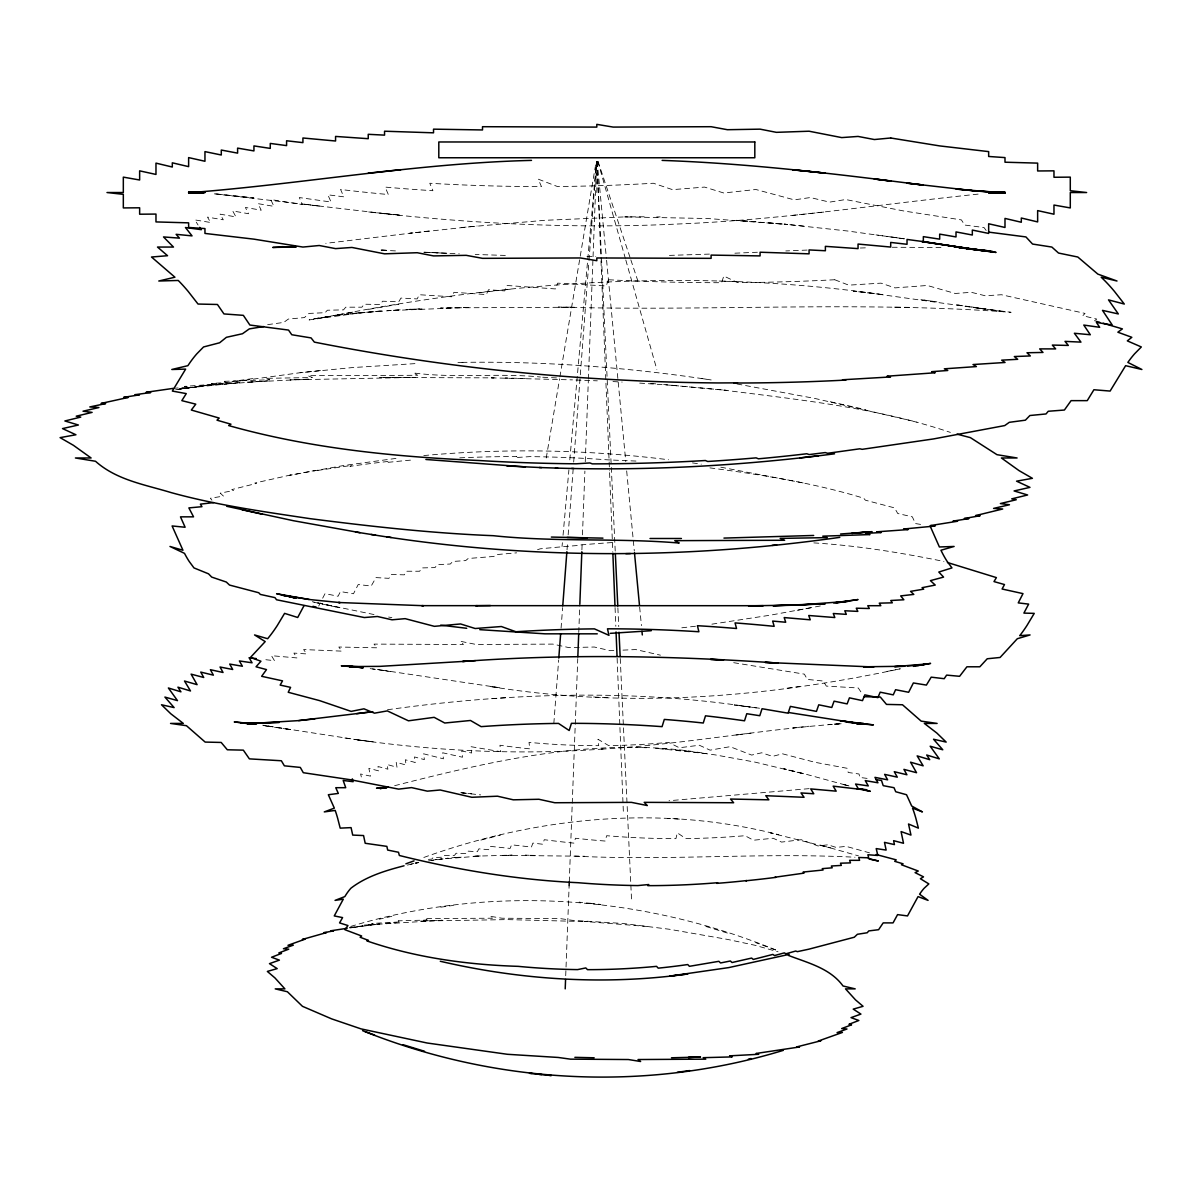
<?xml version="1.0" encoding="UTF-8"?>
<svg xmlns="http://www.w3.org/2000/svg" width="1202" height="1202" viewBox="0 0 1202 1202"><rect width="100%" height="100%" fill="white"/><g stroke="black" fill="none" stroke-linecap="round" stroke-linejoin="round"><path stroke-width="0.75" stroke-dasharray="5 3.75" d="M565.706 975.739L569.132 885.694M569.267 881.937L575.187 726.218M575.262 724.34L577.756 658.681M578.763 632.417L579.755 606.154M581.903 549.87L582.189 542.357M582.474 534.86L584.893 471.079M585.254 461.688L588.319 381.019M588.394 379.141L596.673 161.519M553.837 723.424L558.66 659.958M561.064 628.21L562.626 607.671M567.028 549.81L567.584 542.342M568.155 534.875L573.129 469.531M573.685 462.064L588.86 262.306M589.01 260.443L596.523 161.504L569.733 460.501M562.04 546.459L562.386 542.718M563.047 535.251L568.907 469.847M546.249 457.977L559.591 378.78M559.892 376.932L596.192 161.444M608.377 279.75L606.229 285.986L557.653 283.146L555.489 288.931L506.883 285.475L504.72 290.914L488.523 289.712L486.344 294.565L453.935 292.311L451.742 296.789L419.348 294.73L417.154 298.922L400.957 298.066L398.748 301.807L382.567 301.206L380.343 304.527L364.161 304.211L361.922 307.186L345.755 307.186L343.517 309.876L327.365 310.221L325.111 312.685L308.959 313.421L304.437 317.583L288.315 319.071L283.777 322.406L267.67 324.645M318.71 606.048L320.288 602.893M322.662 598.19L325.036 593.623L338.078 596.252L340.451 591.564L353.478 593.773L358.211 584.548L371.208 586.02L375.986 577.606L388.952 578.327L391.356 574.496L404.293 574.841L406.712 571.235L419.633 571.235L422.067 567.915L434.989 567.599L437.423 564.609L450.329 564.023L452.793 561.454L465.685 560.598L468.164 558.494L493.917 556.451L496.426 554.603L516.65 552.845M1094.466 320.889L1096.735 319.071L1082.792 315.72L1085.045 313.421L1001.416 294.73L985.279 295.782L971.321 292.311L955.184 293.468L927.268 285.475L894.994 287.879L881.006 283.146L848.732 285.144L834.729 279.75M537.549 549.735L540.104 548.833A1775.639 1691.229 37.4 0 1 578.718 545.423L581.272 544.867A1569.391 1494.792 37.4 0 1 614.402 542.418M423.825 857.462C537.009 816.684 661.521 804.408 778.821 834.759L770.482 832.926L830.312 847.876L820.335 845.051M395.954 458.413L343.487 465.55L289.276 475.376L315.555 470.358L313.902 471.004L351.615 465.399L349.932 466.346A1231.043 1190.551 -27.8 0 1 389.283 461.328L387.615 462.394A1232.591 1192.038 -27.8 0 1 413.819 459.855M350.729 926.426C490.536 884.101 642.739 895.054 777.303 950.587L755.803 942.684M480.89 840.078L500.483 835.089M410.633 864.208L413.909 863.397M391.852 916.33L379.336 919.214M394.662 785.687C495.945 759.814 601.331 735.414 706.175 753.609L655.541 748.275L656.442 748.305M407.343 865.064L412.241 863.998M418.777 862.585L415.516 863.276L420.384 862.36M290.944 474.925L254.794 483.039L256.432 483.429L231.776 489.59L233.383 490.551L220.251 493.136L223.452 496.095L210.335 498.244L211.928 500.182M390.71 671.617L377.683 669.529L500.062 687.799L489.665 686.417C626.047 708.849 765.328 697.746 899.847 668.898M887.046 671.437L900.944 668.718M711.9 624.169L770.978 615.063L823.55 605.372M349.391 927.463L379.667 924.007L349.316 928.004M352.772 312.144L336.68 315.104C516.439 279.75 701.728 268.782 883.53 294.745L853.42 291.169L867.318 292.702M797.242 610.285L812.041 607.566M325.201 317.118L338.979 314.639L309.094 319.927L364.341 312.31L334.411 315.57L348.234 314.173M368.864 309.305L398.748 304.256M349.857 928.034L362.884 925.946L350.428 927.824M414.93 363.635L351.961 367.617L300.064 372.725L175.657 389.764M415.411 862.811L418.687 862.315M216.48 383.738L179.368 389.223M327.5 316.802L313.707 318.8L329.814 316.502M252.69 378.6L232.286 381.44M428.528 860.887L448.196 858.198L439.947 859.205L480.98 855.944L472.702 856.23L512.202 855.148L502.331 855.388M440.773 907.179L453.229 905.437M178.091 389.253L207.27 385.256L178.482 389.208M787.025 688.205L799.871 686.417M841.145 723.754C760.43 729.313 680.693 744.849 599.843 749.237M186.866 388.066L202.657 386.022L182.283 388.501L240.776 382.552L204.671 385.557L267.67 380.914L247.357 382.161L310.281 379.111L289.967 379.877L415.652 377.398L379.682 377.653L399.95 377.488M387.51 709.736C507.575 693.043 629.923 688.776 750.078 707.001L734.152 704.943L750.078 707.001M429.009 230.994L409.476 233.323L477.149 225.976M750.98 733.175L734.843 735.158L738.118 734.768M695.492 626.242L679.115 628.105M412.962 232.887L325.772 243.345M479.267 292.702L511.511 289.066M384.55 213.655L400.882 215.233L368.233 211.913C471.124 223.767 574.932 229.011 678.439 223.978C779.978 220.026 880.45 204.085 981.403 193.777M796.115 727.586L792.839 727.946L808.961 726.248M792.734 215.383L825.383 211.913M320.438 370.562L300.064 372.725M350.533 313.932L382.792 310.837L352.832 313.421L366.655 312.355M461.102 227.539L544.746 220.312L624.755 216.901L708.008 218.539L787.595 224.474L736.39 220.312L755.773 221.664L752.317 221.438M173.148 388.396L188.909 386.939L184.372 386.383L215.864 384.129L211.327 383.408L227.058 382.582L222.55 381.38L269.714 379.787L265.221 378.345L312.34 377.548L307.862 375.67L417.74 375.294L413.293 372.92C455.408 378.57 498.199 372.755 540.419 377.022M423.81 455.558C505.216 448.106 587.402 449.578 668.507 459.75M647.487 926.502L584.488 921.453L587.147 921.618L507.274 919.605L420.189 921.063L442.246 920.236L364.597 925.089L374.318 924.278L371.703 923.467L400.792 921.889L398.193 920.837L427.251 920.056L424.667 918.583L492.354 918.208L489.815 916.24L502.03 918.223L559.997 918.583L572.227 920.296L623.012 923.467L669.319 929.251L727.661 939.438L754.631 945.193L778.025 951.774M368.969 312.144L401.243 309.755L387.42 310.687L470.478 307.381L440.473 308.058L454.326 307.862M428.393 859.385L431.668 859.145L433.216 857.537L443.087 857.191L444.635 855.373L454.521 855.373L456.054 853.255L465.94 853.57L467.458 851.106L477.359 851.707L478.862 848.837L488.778 849.694L490.266 846.358L510.114 848.417L511.586 844.811L531.434 847.049L532.892 843.083L542.823 844.255L544.266 839.702A1034.486 995.572 34.1 0 0 574.045 843.143L575.473 838.245A911.807 877.49 34.1 0 0 605.222 841.054L606.634 835.706A817.721 786.949 34.1 0 0 675.93 838.65L677.327 832.851L685.816 838.59A819.058 788.227 34.1 0 0 745.015 835.706L753.459 840.228L773.141 838.245L781.57 842.091L801.253 839.702L818.021 845.968L827.862 844.811L836.246 847.425L846.088 846.358L869.497 852.834M393.745 922.82L396.42 922.625L384.024 923.527M491.723 698.708L507.815 697.611M459.645 857.236L451.396 857.777L461.252 857.131M603.119 749.026C521.247 755.111 438.82 751.355 357.595 739.846L373.522 741.904L357.595 739.846M809.126 788.647L669.033 800.727M839.312 723.859L828.328 724.475L839.056 723.904M622.982 650.132L635.783 649.561L660.439 655.18M757.38 252.255L734.272 253.216M807.083 250.076L785.808 250.948M613.846 650.507L610.18 650.658L594.329 647.022L568.756 647.577L552.905 644.107L476.232 644.482L460.351 641.297L463.446 644.497L374.032 644.107L377.097 647.803L338.814 647.022L341.864 651.138L303.61 649.561L306.645 653.918L293.919 653.092L296.924 657.93L271.487 655.691L274.477 660.694L263.599 659.462M709.42 254.103L666.809 255.47M419.708 308.974L405.87 309.455L422.022 308.899M860.332 248.018L865.605 247.837M462.079 362.373C545.948 361.126 629.863 367.527 712.756 380.193M457.932 362.433L466.661 362.298M456.64 307.802L574.436 307.231M892.215 247.266L943.45 247.507M644.197 216.781L624.755 216.901L628.225 216.916M395.383 377.533L494.097 377.864L489.53 377.819L572.483 379.877M586.922 256.537L595.786 256.507M990.208 309.665L1004.121 311.814L973.981 307.502L1011.077 312.31C860.482 300.891 709.135 311.408 558.254 307.081L572.122 307.186M503.938 855.373L584.638 856.245M656.698 216.901L660.168 216.916M574.751 856.109C668.147 860.872 761.692 852.383 854.998 857.236M909.343 307.351L893.161 307.141L895.475 307.186M556.466 377.924L542.252 377.203M535.19 855.403L525.304 855.178L533.583 855.373M525.469 378.48L505.216 378.029L509.783 378.134M505.336 255.425L475.211 254.463M646.481 747.764L635.618 747.374M575.968 380.012L597.334 380.839M446.798 253.216L423.855 252.165L427.326 252.375M737.667 281.779L719.172 281.043M423.765 252.255L459.269 253.832M427.401 252.345L443.328 253.141M395.443 250.902L379.501 250.061M612.99 381.59L622.185 382.071M593.563 696.98L609.113 697.806M665.502 748.996L666.389 749.041L655.541 748.275M639.674 383.107L675.509 385.557L663.624 384.565M679.415 819.133L667.891 818.352M813.844 542.898C857.732 545.573 901.139 552.755 943.946 561.454M215.834 193.883L253.938 197.954L214.031 193.807L384.55 213.625M650.778 383.408L656.292 383.904M709.916 467.878C761.692 474.775 813.934 482.919 863.772 498.244L865.365 500.182L894.588 507.905L897.729 513.494L912.348 516.845L915.443 523.561L920.942 524.463M768.228 222.716L787.595 224.474M635.963 461.057L608.212 459.885A1254.407 1213.149 -27.8 0 0 529.887 456.625L515.147 457.601L516.815 456.565A1252.574 1211.376 -27.8 0 0 457.03 457.977M461.643 792.839L471.605 793.786L462.56 792.854M591.354 903.393L579.094 902.206L581.738 902.477M722.387 389.929L670.956 385.226L726.925 390.41L722.387 389.929C798.969 399.77 876.979 407.553 950.376 432.404M803.492 226.096L784.14 224.113L847.711 231.024L904.159 238.807L876.018 234.901M675.449 749.868L686.282 751.01M598.295 904.204L600.94 904.49L588.695 903.123M470.703 793.816L480.65 794.898M460.757 792.674L465.73 793.245M869.632 292.972L985.565 309.169L955.425 304.677L969.323 306.615M685.395 750.904L715.205 754.886L754.931 762.098L804.514 773.983L783.794 768.739L803.627 773.592L848.988 785.973M867.063 778.385L859.836 777.439L859.024 773.998L848.176 772.48L847.38 768.333L814.896 762.278L782.487 753.804L772.465 756.374L761.662 752.783L751.656 755.081L730.095 746.682L710.082 750.153L699.324 745.24L679.325 747.764L668.582 742.37A726.158 701.908 -19.3 0 1 608.693 745.616L597.965 739.275L598.731 745.676A724.851 700.646 -19.3 0 1 529.015 742.37L529.766 748.831A718.766 694.771 -19.3 0 1 499.942 745.24L500.708 751.671L470.899 746.682L471.665 753.008L461.748 751.01L462.5 757.23L442.667 752.783L443.433 758.808L423.6 753.804L424.381 759.619L414.465 756.944L415.246 762.504L405.329 759.769L406.111 765.043L396.209 762.278L397.006 767.267L387.089 764.502L387.885 769.19L377.969 766.5L378.78 770.903L368.864 768.333L370.501 776.131L360.57 773.998L362.238 780.383M759.529 708.233L746.833 706.536L759.138 708.309M263.659 725.587L269.098 726.324L265.567 725.798M934.54 301.537L920.627 299.644L936.869 301.852M692.457 462.89L701.292 464.152M891.884 237.019L904.235 238.762M370.216 668.628L388.096 671.167M344.914 738.028L360.825 740.312L262.652 725.182M971.652 306.946L987.879 309.335M265.867 725.978L291.23 729.734L266.183 725.783M701.292 378.45L705.829 379.156M372.485 668.928L375.084 669.334M720.809 467.187L803.702 483.039M736.976 383.964L814.746 398.418L916.916 422.037M388.622 617.062L391.882 617.618M374.002 614.553L315.946 602.548M733.701 662.693L804.363 674.142L807.353 679.43L823.31 681.023L826.3 686.087L858.273 687.98L861.293 692.487M339.911 607.716L312.295 601.721M313.917 602.217L338.258 607.476M830.282 401.723L865.861 409.687M848.086 785.642L841.475 783.899L848.687 785.913M821.958 845.532L858.498 855.884M705.859 926.457L727.435 933.068M986.166 230.468L983.987 227.524L964.65 225.044L961.405 219.906L903.483 210.936L845.667 199.532L829.575 202.131L810.343 197.549L794.267 199.863L755.848 189.495L723.754 192.996L704.567 187.091L672.519 189.646L653.362 183.245A1926.731 1843.432 -44.4 0 1 557.397 186.505L538.271 179.173L541.426 186.58A1924.237 1841.058 -44.4 0 1 429.775 183.245L432.915 190.712A1886.554 1804.998 -44.4 0 1 385.166 187.091L388.306 194.529A1876.307 1795.187 -44.4 0 1 340.617 189.495L343.757 196.812L327.876 194.814L331.031 202.026L299.283 197.549L302.453 204.58L270.735 199.532L273.906 206.353L258.054 203.664L261.225 210.215L245.388 207.45L248.574 213.731L232.722 210.936L235.938 216.916L220.086 214.151L223.302 219.816L207.45 217.111L210.681 222.505L194.829 219.906L198.075 225.044M597.98 161.293L630.254 258.114M630.855 259.887L637.886 281.013M597.83 161.353L625.31 258.25M625.806 260.038L656.848 369.495M597.169 161.489L606.409 258.415M606.589 260.278L625.776 461.598M626.678 470.914L634.31 551.057M639.644 606.98L641.432 625.626M596.988 161.519L615.244 551.583M617.873 607.836L618.76 626.588M620.247 658.471L623.402 725.993M623.492 727.856L631.576 900.388M596.958 161.519L600.91 258.986M600.985 260.849L609.504 470.778M609.579 472.656L612.78 551.372M615.063 607.611L615.83 626.347M617.122 658.215L619.856 725.692M619.932 727.556L623.357 811.906M596.808 161.429L596.808 192.53M834.729 279.75A2174.734 2114.002 35.6 0 1 737.803 282.65L723.769 276.024L721.636 282.71A2172.074 2111.418 35.6 0 1 608.377 279.75M436.747 859.49L431.834 860.332L436.747 859.49M386.518 250.301L379.426 250.001L386.518 250.301M319.251 206.053L302.919 203.994L319.251 206.128"/><path stroke-width="1.5" d="M565.21 988.87L565.571 979.495M569.132 885.694L569.267 881.937M577.831 656.803L578.688 634.295M579.83 604.275L581.828 551.748M558.795 658.08L560.643 633.815M562.761 605.808L566.878 551.673M304.046 605.613L297.705 617.482L284.589 613.366L277.392 625.356A833.587 159.055 -90 0 1 270.104 635.663L267.67 638.713L254.554 634.941L265.206 641.598L250.437 657.464L260.939 661.22L256.026 666.794L266.498 669.589L261.645 676.305L282.53 680.873L280.141 685.08L290.584 687.364L288.225 692.277L319.627 700.631L351.149 711.389L363.951 708.819L374.498 713.177L387.314 710.893L408.455 720.809L434.147 717.339L444.755 723.018L470.478 720.479L481.116 726.639A1254.407 1194.788 37.4 0 1 558.509 723.409L569.177 730.5L571.431 723.334A1252.574 1193.045 37.4 0 1 662.062 726.654L664.315 719.427A1232.591 1173.993 37.4 0 1 703.26 723.018L705.499 715.821A1231.043 1172.536 37.4 0 1 744.519 720.809L746.773 713.718L759.784 715.716L762.038 708.729L788.106 713.177L790.375 706.4L816.458 711.389L818.742 704.808L831.784 707.482L834.083 701.157L847.14 703.906L849.438 697.851L862.495 700.631L864.809 694.876L877.866 697.626L880.195 692.172L893.251 694.861L895.595 689.708L908.637 692.277L913.37 682.961L926.396 685.08L931.204 677.162L944.201 678.694L946.62 675.103L959.602 676.305L966.919 666.794L979.84 666.794L987.233 658.771L1000.094 657.464L1017.328 638.713L1030.069 634.941L1019.762 635.663A833.587 159.055 -90 0 0 1027.049 625.356L1034.246 613.366L1023.894 613.11L1028.642 604.11L1018.244 602.893L1022.992 593.623L1002.092 589.01L1004.481 584.548L993.994 581.588L996.398 577.606L947.446 562.506M405.885 863.817L414.059 860.872M783.268 1050.368C645.744 1092.302 495.735 1084.264 362.553 1030.655M789.173 954.373L728.743 967.595L669.754 976.114L687.829 973.966L679.596 975.032M748.365 1059.157L751.085 1058.526M404.067 865.801C385.557 870.533 366.099 876.468 350.924 888.218A481.732 75.365 90 0 0 346.326 894.213L344.809 896.602L335.058 900.388L343.291 899.156L334.261 915.924L342.585 917.592L339.565 922.896L347.949 925.54L344.884 929.702L361.667 936.012L360.104 937.229L368.488 940.4L366.895 940.911C415.561 957.693 467.187 964.74 518.167 966.348A726.158 698.843 34.1 0 0 577.591 969.608L585.81 967.926L587.477 969.668A724.851 697.581 34.1 0 0 656.547 966.348L658.215 968.151A718.766 691.721 34.1 0 0 687.739 964.545L689.407 966.318L718.886 961.315L720.554 962.967L730.365 960.984L732.018 962.532L751.626 958.069L753.278 959.436L772.871 954.418L774.524 955.575L784.305 952.885L785.943 953.787L795.724 951.037L797.362 951.653L808.766 949.204L854.291 937.229L857.402 934.285L867.228 932.752L868.761 930.919L878.602 929.702L883.185 922.896L893.056 922.896L897.578 914.617L907.51 915.924L918.058 896.602L928.079 900.388L919.59 894.213A481.732 75.365 -90 0 1 924.188 888.218L928.846 883.906L920.386 878.722L923.527 876.859L915.098 872.637L918.253 871.029L901.47 864.764L903.048 863.802L894.679 861.323L896.241 859.866L876.183 854.517M387.39 787.205L380.117 788.587L388.456 787.085M913.505 666.359L930.588 663.399L917.757 665.457M836.697 602.923L858.063 599.543L835.105 602.713M388.306 787.085L376.526 788.227L386.503 787.851M263.614 326.538L249.295 328.897L242.488 333.735L226.412 337.311L219.62 342.78L203.559 346.957L196.812 353.839A1281.392 178.332 -90 0 0 190.096 362.418L187.873 365.678L171.796 369.495L185.649 369.104L172.352 391.071L186.265 393.61L181.833 400.642L195.776 404.157L191.313 410.032L219.23 418.086L216.976 420.174L230.934 424.201L228.665 425.568C310.071 448.496 394.812 456.865 478.997 460.516A1926.731 1872.911 35.6 0 0 576.104 463.807L589.927 462.95L592.27 463.867A1924.237 1870.507 35.6 0 0 705.364 460.516L707.708 461.478A1886.554 1833.861 35.6 0 0 756.103 457.857L758.447 458.803A1876.307 1823.9 35.6 0 0 806.812 453.755L809.156 454.581L825.263 452.568L827.607 453.289L859.821 448.797L862.15 449.323L933.488 438.94L1004.737 425.568L1009.289 422.323L1025.396 420.174L1029.889 415.516L1046.025 413.954L1048.264 411.264L1064.401 410.032L1071.087 400.642L1087.254 400.642L1093.91 389.748L1110.107 391.071L1125.628 365.678L1141.9 369.495L1127.852 362.418A1281.392 178.332 -90 0 1 1134.568 353.839L1141.329 346.957L1127.311 340.872L1131.848 337.311L1117.845 332.203L1122.383 328.897L1103.196 323.248M919.47 665.187L928.019 663.895L894.543 666.629L904.851 666.239L863.517 666.794L873.854 666.99L765.058 662.407L778.01 663.023M347.168 928.29L330.911 930.769L333.57 930.874L323.789 932.692L326.463 932.602L302.363 939.438L305.053 939.168L287.984 945.298L293.333 945.148L283.432 948.754L288.75 949.174L278.834 952.931L281.478 953.426L271.562 957.258L279.39 960.128L269.488 963.643L277.181 968.617L267.34 971.426L274.927 977.902L284.889 988.87L275.228 988.87L287.383 991.74L302.453 1006.314L331.647 1018.875L361.021 1028.882L427.116 1043.005L507.394 1054.289L558.194 1057.459L570.424 1059.157L628.391 1059.533L640.606 1061.501L638.052 1059.533L705.739 1059.157L703.17 1057.685L732.213 1056.904L729.614 1055.852L758.717 1054.289L756.103 1053.463L799.51 1046.972L796.851 1046.867L820.906 1040.782L818.216 1041.067L842.422 1032.443L837.073 1032.608L846.974 1029.002L841.67 1028.566L851.572 1024.825L848.943 1024.314L858.844 1020.483L851.031 1017.628L860.917 1014.097L853.24 1009.124L863.081 1006.314L855.493 999.854L845.517 988.87L855.193 988.87L843.038 986.001C830.146 968.211 807.849 962.892 788.362 955.395M677.192 1072.304L689.632 1070.561M839.807 537.354C684.524 559.411 525.995 559.636 371.087 534.454M833.662 602.923L848.236 601.3L797.497 605.102L825.323 603.704L772.991 605.763L800.802 604.967L748.5 605.868L763.21 605.703L421.782 605.658L423.42 605.703L338.513 602.502L340.151 602.608L310.807 599.663L281.508 595.08L296.143 597.604M369.54 712.08L298.712 720.599L250.452 723.604L279.33 722.372L243.961 723.243L256.717 723.619L240.716 722.988L253.457 723.754L234.255 721.951L254.208 724.25L243.736 722.868L252.796 724.115M555.459 468.059C648.689 470.959 742.07 465.685 834.564 453.815M356.678 713.672L372.815 711.689M213.505 502.601L200.388 504.149L201.966 506.688L188.864 507.905L193.552 516.845L180.48 516.845L185.123 527.257L172.096 525.95L182.944 550.246L169.978 546.459L184.507 553.356A833.587 101.584 -90 0 0 189.21 561.469L193.973 567.915L208.517 573.82L211.717 577.095L226.307 582.038L229.507 585.058L258.73 592.736L260.323 594.419L274.942 597.619L276.535 599.768L364.326 617.543L377.428 616.491L392.047 619.811L405.149 618.654L434.373 626.332L460.576 623.958L475.166 628.511L501.354 626.527L515.928 631.756A1415.55 1368.988 -27.8 0 1 594.419 628.871L608.948 635.317L607.491 628.811A1413.642 1367.14 -27.8 0 1 698.888 631.756L697.415 625.701A1569.391 1517.765 -27.8 0 1 736.541 628.511L735.053 622.906A1775.639 1717.222 -27.8 0 1 774.163 626.332L772.661 621.073L785.702 622.245L784.185 617.573L810.253 619.811L808.736 615.499L834.819 617.543L833.287 613.501L846.328 614.357L844.781 610.766L857.837 611.382L856.275 608.197L869.331 608.512L867.769 605.703L880.841 605.703L879.263 603.164L892.335 602.818L890.757 600.504L903.844 599.768L900.659 595.907L913.775 594.419L910.56 591.369L923.692 589.145L922.084 587.688L935.231 585.058L930.423 580.641L943.585 577.095L938.792 572.047L951.969 567.915L947.206 561.469A833.587 101.584 -90 0 1 942.503 553.341L940.941 550.246L954.118 546.459L939.393 546.97L930.093 525.95M800.021 457.902L818.442 455.783M531.494 160.392C416.523 163.187 303.084 184.011 188.624 192.771L204.956 192.215L188.624 191.989L203.138 192.966M311.558 719.262L314.834 718.901L298.712 720.599M678.003 975.228C598.746 984.979 517.957 979.345 440.278 961.269M772.06 545.377L776.657 544.897M400.882 169.662L368.233 173.148M173.148 388.396L146.133 392.273L150.686 392.543L134.894 394.707L139.447 394.857L123.641 397.351L128.208 397.441L101.088 403.421L105.656 403.602L89.804 406.937L98.91 407.538L83.028 411.204L92.118 412.391L76.237 416.192L80.759 417.094L64.878 420.97L78.4 425.012L62.519 428.588L75.936 434.763L60.1 437.633L73.442 445.326L91.097 457.977L75.41 457.977L95.514 461.267C116.624 480.139 144.916 484.601 171.075 492.58C216.495 505.125 263.163 511.601 309.68 518.603C370.622 526.416 431.818 533.267 493.211 535.686C555.023 542.237 617.392 537.85 679.205 543.034L674.758 540.66L784.636 540.269L780.158 538.406L827.277 537.61L822.784 536.167L869.947 534.574L865.425 533.372L881.171 532.546L876.634 531.825L908.126 529.571L903.588 529.015L935.126 526.025L930.573 525.544L957.603 521.232L953.036 521.097L968.857 518.603L964.289 518.513L980.126 515.718L975.558 515.613L1002.693 509.002L993.588 508.416L1009.455 504.75L1000.38 503.563L1016.261 499.747L1011.723 498.86L1027.62 494.984L1014.097 490.942L1029.964 487.366L1016.561 481.176L1032.398 478.321L1019.056 470.628L1001.401 457.977L1017.087 457.977L996.984 454.687L970.39 437.633L957.047 434.147M295.587 246.44L272.764 247.447L288.75 247.116M867.483 532.02L851.722 533.403L872.066 531.675L840.559 534.004M651.259 630.704L610.331 633.349M475.451 660.634L462.56 661.491C566.713 653.768 671.302 655.841 775.425 662.888M465.144 661.31L380.087 666.359L349.091 666.584L362.027 666.93L341.308 665.788L362.448 667.651M907.435 665.938L920.326 665.217M994.099 192.876L1004.992 192.29L992.296 192.906L1004.992 192.44L988.66 192.53L1004.992 192.605L972.328 190.742L1004.992 193.071L956.011 189.06L972.328 190.607L907.029 183.155L923.346 185.048C836.592 173.974 749.597 163.457 662.122 160.392M813.679 535.461L723.95 538.09M697.866 1057.114L688.175 1057.505L700.541 1057.039L671.497 1057.79M597.259 633.83L544.987 633.83L479.748 629.653M625.836 553.656L630.419 553.581M477.344 605.673L475.692 605.703L490.416 605.523M285.28 247.056L295.887 246.921M681.414 538.496L650.027 538.496M856.575 723.529L863.697 723.604L856.41 723.379M551.357 537.069L602.953 538.135M281.824 246.68L296.008 246.966M594.164 1057.79L574.872 1057.339M567.028 537.459L587.267 537.925L582.715 537.805M864.328 696.709L880.345 697.07L886.49 704.402L902.492 704.763L921.198 721.14L937.109 723.424L924.338 723.424L936.869 733.07L946.169 742.085L933.548 739.245L942.774 749.778L930.183 746.217L939.303 758.868L926.712 755.006L929.732 759.679L917.156 755.893L923.151 765.824L910.56 762.188L916.54 772.706L903.934 769.37L906.909 774.764L894.288 771.699L897.278 777.153L884.642 774.373L887.617 779.828L874.966 777.363L877.941 782.772L865.275 780.609L868.265 785.898L855.584 784.05L858.574 789.128L833.181 786.153L836.171 791.156L810.734 788.918L813.754 793.756L801.013 792.929L804.048 797.287L765.794 795.709L768.844 799.826L730.561 799.045L733.626 802.741L644.212 802.35L647.307 805.55L631.441 802.365L554.768 802.741L538.902 799.27L513.329 799.826L497.478 796.19L471.875 797.287L440.187 789.999L427.341 791.156L411.49 787.595L398.643 789.128L351.029 779.828L303.295 772.706L300.305 767.417L284.363 765.824L281.358 760.761L249.385 758.868L243.33 750.138L227.313 749.778L221.183 742.445L205.166 742.085L186.46 725.707L170.549 723.424L183.32 723.424L170.804 713.778L161.489 704.763L174.125 707.602L164.899 697.07L177.49 700.631L168.37 687.98L180.946 691.841L177.926 687.168L190.502 690.955L184.507 681.023L197.098 684.659L191.118 674.142L203.724 677.477L200.749 672.083L213.37 675.148L210.395 669.694L223.031 672.474L220.041 667.02L232.692 669.484L229.717 664.075L242.383 666.239L239.393 660.95L252.074 662.798L249.084 657.719L256.342 658.591M571.641 468.449L573.955 468.525M539.277 467.518L557.773 468.134M856.275 723.439L873.403 724.896L840.378 720.779M425.884 459.48L525.409 466.917M541.591 467.608L506.898 465.97M720.99 659.868L710.622 659.402L723.574 659.973M966.378 248.634L992.627 251.594L960.864 247.522L996.067 252.42L959.151 247.642M351.675 666.629L354.274 666.825L343.892 665.713L356.874 667.08M857.462 723.138L860.707 723.409L848.296 722.357M250.196 723.709L246.951 723.439L255.65 724.175M966.258 248.559L989.186 250.917L969.834 248.889M539.067 1074.348L551.327 1075.535L548.668 1075.264M362.944 667.681L359.473 667.32L363.199 667.771M532.125 1073.536L529.466 1073.266L541.711 1074.618M466.722 628.3L440.668 625.145M866.762 789.744L856.816 788.602L870.323 791.322L860.407 788.812M989.021 232.166L1025.922 236.929L1032.548 244.051L1051.855 247.056L1058.526 253.051L1077.803 257.018L1097.862 274.116L1117.004 281.013L1101.197 277.211L1104.533 280.457A1281.392 266.408 90 0 1 1114.449 291.41L1124.306 304.046L1108.514 299.884L1118.311 313.932L1102.504 310.371L1112.256 325.036L1096.404 322.406L1099.665 327.305L1083.783 325.066L1090.304 334.742L1074.393 333.27L1080.944 342.119L1065.017 341.383L1068.308 345.425L1052.351 345.079L1055.641 348.896L1039.685 348.896L1042.99 352.441L1027.004 352.757L1030.339 355.942L1014.338 356.543L1017.688 359.308L1001.687 360.164L1005.052 362.478L973.019 364.537L976.4 366.58L944.351 368.819L947.747 370.486L931.73 371.673L935.156 372.77L887.091 376.196L890.532 376.947L842.497 379.772L845.953 380.057A2172.074 2078.183 -44.4 0 1 734.031 383.017L737.502 382.852L718.06 382.942A2174.734 2080.722 -44.4 0 1 622.366 380.057C518.858 374.934 416.027 362.148 314.368 342.119L311.078 337.912L291.785 334.742L288.525 330.069L249.866 325.036L243.345 315.345L223.963 313.932L217.442 304.482L198.03 304.046L188.173 291.41A1281.392 266.408 90 0 0 178.242 280.457L158.784 281.013L174.921 277.211L151.512 257.018L167.544 255.71L157.507 247.056L173.479 247.056L163.517 236.929L179.444 238.146L176.138 234.33L192.035 235.877L185.469 227.524L201.335 229.672L199.712 227.358M983.627 250.872L948.453 245.599L980.201 250.061M840.333 720.794L854.472 722.853L788.512 712.501M309.169 599.543L276.595 593.713L295.256 597.905M876.093 779.662L881.517 780.474L883.2 785.657L894.018 787.701L895.73 791.742L906.533 794.732L911.687 806.016L922.415 811.906L912.528 808.135L913.385 810.418A481.732 41.98 -90 0 1 915.909 818.442L918.388 828.133L908.517 824.016L910.966 835.089L901.079 831.574L903.513 843.278L893.612 840.664L894.423 844.585L884.492 842.362L886.129 850.069L876.198 848.597L877.836 855.478L867.889 854.757L868.715 857.822L858.754 857.477L859.595 860.332L849.619 860.332L850.475 862.886L840.498 863.201L841.34 865.41L831.363 866.011L832.22 867.814L822.228 868.655L823.1 870.008L803.116 872.051L804.003 873.133L774.899 877.235L775.801 877.37A1034.486 999.944 -19.3 0 1 745.811 880.781L746.712 880.57A911.807 881.351 -19.3 0 1 716.753 883.365L717.669 882.704A817.721 790.405 -19.3 0 1 647.818 885.649L648.734 884.537L637.856 885.573A819.058 791.697 -19.3 0 1 578.102 882.704C517.762 879.909 457.917 870.083 399.334 855.478L398.508 852.263L387.69 850.069L386.864 846.373L365.198 843.278L363.56 835.555L352.712 835.089L351.074 827.622L340.196 828.133L337.702 818.442A481.732 41.98 -90 0 0 335.193 810.418L324.285 811.906L334.336 808.135L328.341 794.732L338.333 793.425L335.764 787.701L345.725 787.701L343.186 780.474L353.133 781.691L352.291 778.851M923.632 241.587L955.35 246.59L921.934 241.572L967.775 248.333M386.668 536.798L391.206 537.489M226.637 506.267L293.288 520.691L360.044 532.696M355.507 531.99L375.625 535.16M870.023 859.19L878.361 861.008L868.43 858.604M242.158 509.768L262.201 514.231M289.592 596.718L296.083 598.16L287.954 596.222M1096.209 321.37L1099.695 322.301M313.016 606.304L316.291 607.19M424.561 1051.284L402.986 1044.688M365.168 1031.601L374.603 1035.057M634.491 552.92L639.464 605.117M641.958 631.215L642.319 634.941M615.334 553.461L617.783 605.958M619.015 632.222L620.157 656.592M612.855 553.251L614.988 605.733M616.055 631.967L617.047 656.337M890.697 137.99L874.365 139.537L858.048 136.427L841.716 137.599L809.066 131.213L776.402 132.34L760.085 129.155L727.42 129.711L711.103 126.706L613.14 127.081L596.808 124.362L596.808 127.096L482.513 126.706L482.513 129.951L433.531 129.155L433.531 132.821L384.55 131.213L384.55 135.135L368.233 134.308L368.233 138.696L335.568 136.427L335.568 141.01L302.919 137.99L302.919 142.632L286.587 140.769L286.587 145.607L270.27 143.429L270.27 148.402L253.938 145.908L253.938 150.926L237.605 148.116L237.605 153.135L221.288 150.04L221.288 154.998L204.956 151.617L204.956 161.263L188.624 157.597L188.624 166.642L172.307 162.811L172.307 167.033L155.975 163.126L155.975 174.44L139.642 170.849L139.642 179.999L123.325 177.13L123.325 192.53L106.993 192.53L123.325 194.348L123.325 207.931L139.642 207.796L139.642 214.211L155.975 214.076L155.975 221.919L188.624 222.851L188.624 227.463L204.956 228.575L204.956 233.428L253.938 239.153L302.919 247.056L319.251 245.508L335.568 248.619L351.901 247.447L384.55 253.832L417.214 252.72L433.531 255.906L466.196 255.335L482.513 258.34L580.476 257.964L596.808 260.699L596.808 257.964L711.103 258.34L711.103 255.094L760.085 255.906L760.085 252.225L809.066 253.832L809.066 249.926L825.383 250.752L825.383 246.35L858.048 248.619L858.048 244.051L890.697 247.056L890.697 242.428L907.029 244.291L907.029 239.438L923.346 241.617L923.346 236.644L939.679 239.153L939.679 234.12L956.011 236.929L956.011 231.911L972.328 235.021L972.328 230.063L988.66 233.428L988.66 223.782L1004.992 227.463L1004.992 218.418L1021.309 222.25L1021.309 218.013L1037.642 221.919L1037.642 210.605L1053.974 214.211L1053.974 205.046L1070.291 207.931L1070.291 192.53L1086.623 192.53L1070.291 190.712L1070.291 177.13L1053.974 177.265L1053.974 170.849L1037.642 170.969L1037.642 163.126L1004.992 162.21L1004.992 157.597L988.66 156.47L988.66 151.617L939.679 145.908L890.697 137.99M204.956 191.974L188.624 192.771L204.956 191.974M1004.992 192.44L988.66 192.846L1004.992 192.53M860.452 723.424L856.891 723.469L860.452 723.424M754.811 141.971L438.805 141.971L438.805 157.762L754.811 157.762L754.811 141.971M204.956 192.53L188.624 192.53L204.956 192.53M1004.992 192.605L988.66 192.215L1004.992 192.771M962.727 248.258L959.211 247.958L962.772 248.273M809.066 171.405L792.734 169.828L825.383 173.148L809.066 171.405M890.697 181.066L874.365 178.993L890.697 181.066"/></g></svg>
